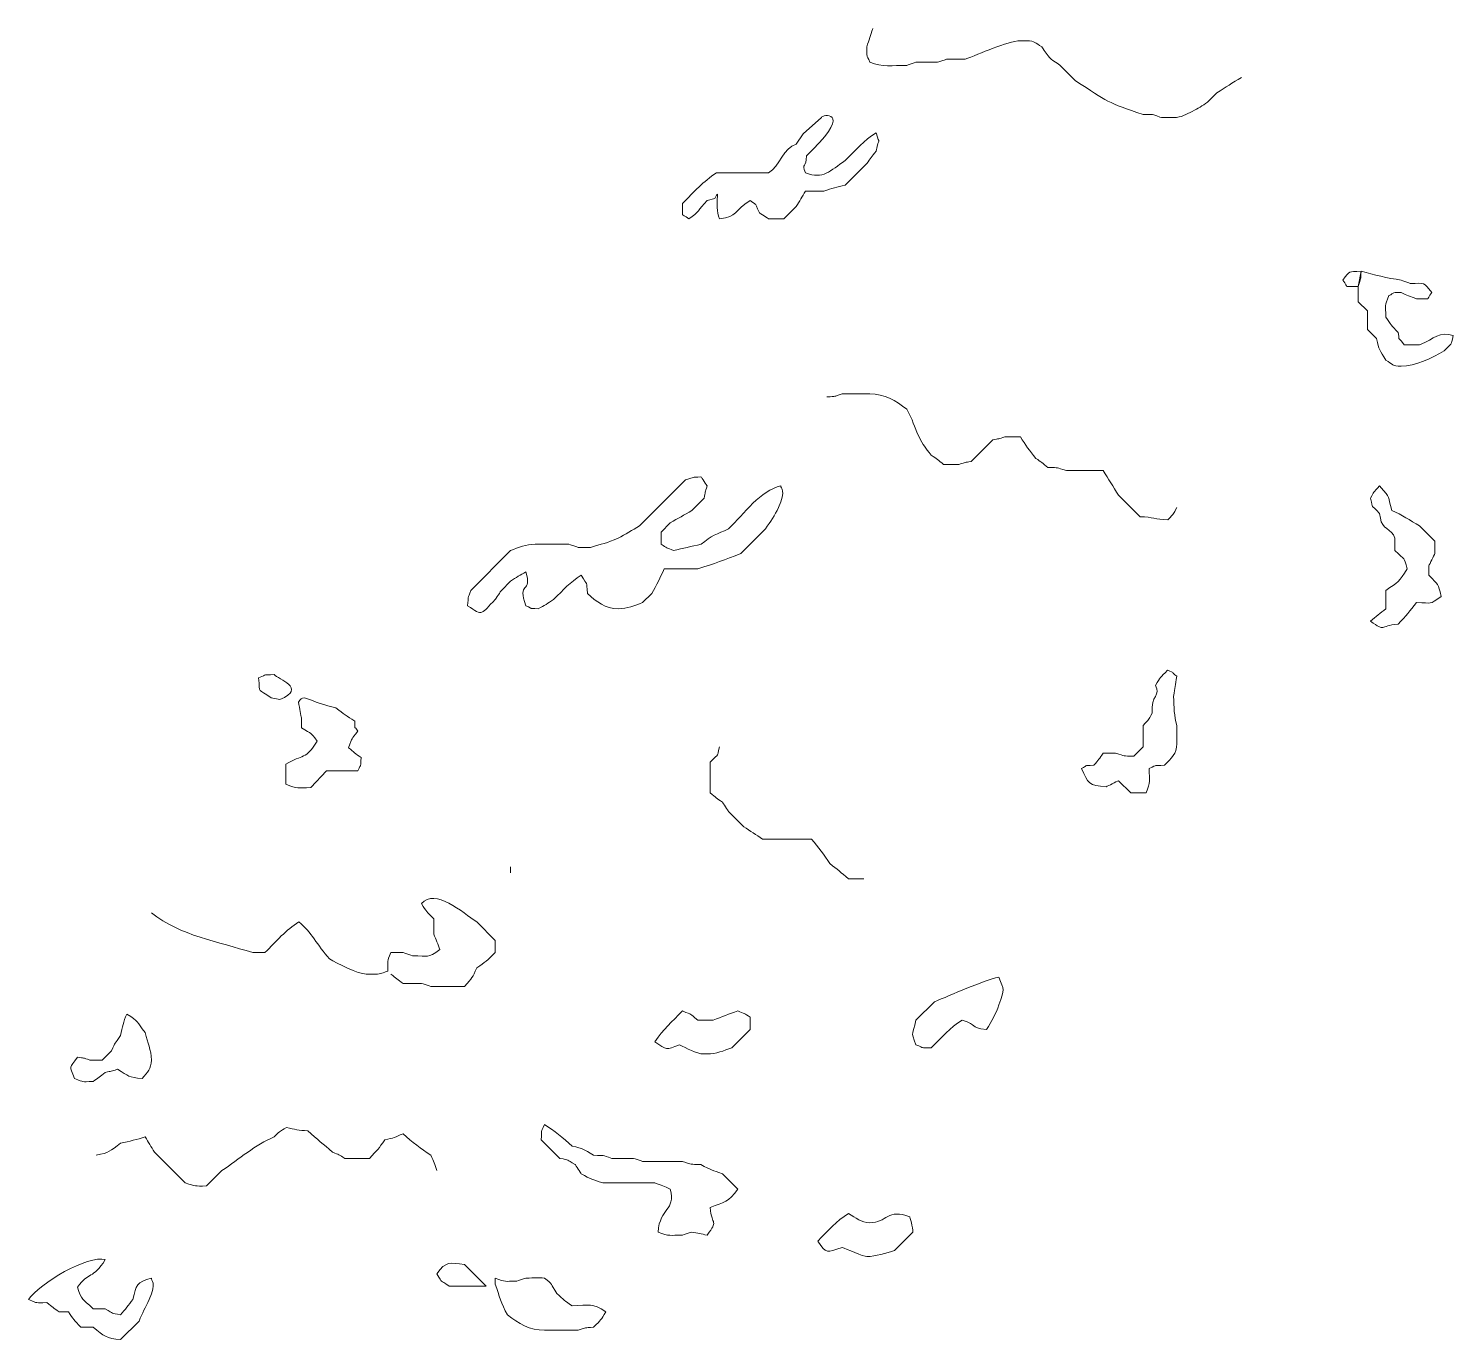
# Model space of a CAD drawing. Header units: millimetres. Extents: x -6423 to -1759, y 6 to 2012.
# Drawn here: x -2178.7 to -2109, y 1571.3 to 1635.3 of the extents above; entities that cross this region are included whole.
import ezdxf

# ---------------------------------------------------------------- set-up
doc = ezdxf.new("R2010")
doc.units = ezdxf.units.MM
doc.header["$MEASUREMENT"] = 0
doc.layers.add('layer 1', color=7, linetype='Continuous')

msp = doc.modelspace()

# ---------------------------------------------------------------- linework, layer by layer
at = {"layer": 'layer 1', "color": 177, "lineweight": 9}
for points, knots in [([(-2137.4303, 1635.2775), (-2137.5747, 1634.9247), (-2137.6125, 1634.7401), (-2137.73, 1634.3779), (-2137.73, 1634.3779), (-2137.73, 1633.7752), (-2137.756, 1634.0813), (-2137.58, 1633.6282), (-2137.58, 1633.6282), (-2136.9596, 1633.3875), (-2136.4901, 1633.4784), (-2135.7809, 1633.4784), (-2135.7809, 1633.4784), (-2135.7719, 1633.4823), (-2135.3563, 1633.6191), (-2135.3311, 1633.628), (-2135.3311, 1633.628), (-2135.3311, 1633.628), (-2134.2818, 1633.628), (-2134.2818, 1633.628), (-2134.2818, 1633.628), (-2134.2727, 1633.6322), (-2133.8569, 1633.7691), (-2133.8319, 1633.7779), (-2133.8319, 1633.7779), (-2133.8319, 1633.7779), (-2132.9324, 1633.7779), (-2132.9324, 1633.7779), (-2132.9324, 1633.7779), (-2132.2537, 1634.0131), (-2130.8716, 1634.6777), (-2130.2339, 1634.6775), (-2130.2339, 1634.6775), (-2130.2339, 1634.6775), (-2129.9339, 1634.6775), (-2129.9339, 1634.6775), (-2129.9339, 1634.6775), (-2129.4976, 1634.6775), (-2129.5262, 1634.5752), (-2129.1842, 1634.3779), (-2129.1842, 1634.3779), (-2129.0027, 1634.0942), (-2128.9536, 1634.0497), (-2128.7343, 1633.7779), (-2128.7343, 1633.7779), (-2128.717, 1633.7685), (-2128.3101, 1633.4946), (-2128.2847, 1633.4781), (-2128.2847, 1633.4781), (-2128.2847, 1633.4781), (-2127.535, 1632.7285), (-2127.535, 1632.7285), (-2127.535, 1632.7285), (-2125.9827, 1631.7132), (-2125.9774, 1631.6438), (-2124.2365, 1631.0792), (-2124.2365, 1631.0792), (-2124.2365, 1631.0792), (-2123.7869, 1631.0792), (-2123.7869, 1631.0792), (-2123.7869, 1631.0792), (-2123.7779, 1631.0753), (-2123.3622, 1630.9385), (-2123.3371, 1630.9295), (-2123.3371, 1630.9295), (-2123.3371, 1630.9295), (-2122.7374, 1630.9293), (-2122.7374, 1630.9293), (-2122.7374, 1630.9293), (-2122.3791, 1630.9295), (-2122.1298, 1631.0936), (-2121.8381, 1631.2294), (-2121.8381, 1631.2294), (-2121.5505, 1631.3801), (-2121.3639, 1631.4987), (-2121.0881, 1631.679), (-2121.0881, 1631.679), (-2121.0881, 1631.679), (-2120.6384, 1632.129), (-2120.6384, 1632.129), (-2120.6384, 1632.129), (-2120.2189, 1632.4032), (-2119.8775, 1632.644), (-2119.4392, 1632.8786)], [0, 0, 0, 0, 0.0454545, 0.0454545, 0.0454545, 0.0454545, 0.0909091, 0.0909091, 0.0909091, 0.0909091, 0.1363636, 0.1363636, 0.1363636, 0.1363636, 0.1818182, 0.1818182, 0.1818182, 0.1818182, 0.2272727, 0.2272727, 0.2272727, 0.2272727, 0.2727273, 0.2727273, 0.2727273, 0.2727273, 0.3181818, 0.3181818, 0.3181818, 0.3181818, 0.3636364, 0.3636364, 0.3636364, 0.3636364, 0.4090909, 0.4090909, 0.4090909, 0.4090909, 0.4545455, 0.4545455, 0.4545455, 0.4545455, 0.5, 0.5, 0.5, 0.5, 0.5454545, 0.5454545, 0.5454545, 0.5454545, 0.5909091, 0.5909091, 0.5909091, 0.5909091, 0.6363636, 0.6363636, 0.6363636, 0.6363636, 0.6818182, 0.6818182, 0.6818182, 0.6818182, 0.7272727, 0.7272727, 0.7272727, 0.7272727, 0.7727273, 0.7727273, 0.7727273, 0.7727273, 0.8181818, 0.8181818, 0.8181818, 0.8181818, 0.8636364, 0.8636364, 0.8636364, 0.8636364, 0.9090909, 0.9090909, 0.9090909, 0.9090909, 1, 1, 1, 1]), ([(-2145.1558, 1626.9741), (-2144.8462, 1627.5935), (-2145.2093, 1626.7105), (-2144.9265, 1625.982), (-2144.9265, 1625.982), (-2144.0286, 1626.0704), (-2144.2211, 1626.3958), (-2143.4271, 1626.8813), (-2143.4271, 1626.8813), (-2142.9909, 1626.5177), (-2143.2873, 1626.9336), (-2142.9773, 1626.2818), (-2142.9773, 1626.2818), (-2142.9518, 1626.2654), (-2142.5455, 1625.9915), (-2142.5276, 1625.982), (-2142.5276, 1625.982), (-2142.5276, 1625.982), (-2141.7779, 1625.9817), (-2141.7779, 1625.9817), (-2141.7779, 1625.9817), (-2141.7779, 1625.9817), (-2141.1784, 1626.5817), (-2141.1784, 1626.5817), (-2141.1784, 1626.5817), (-2141.023, 1626.8411), (-2140.8819, 1627.0711), (-2140.7284, 1627.331), (-2140.7284, 1627.331), (-2140.7284, 1627.331), (-2139.8289, 1627.3313), (-2139.8289, 1627.3313), (-2139.8289, 1627.3313), (-2139.4351, 1627.4676), (-2139.2047, 1627.5509), (-2138.7795, 1627.631), (-2138.7795, 1627.631), (-2138.7795, 1627.631), (-2137.73, 1628.6804), (-2137.73, 1628.6804), (-2137.73, 1628.6804), (-2137.5469, 1628.9545), (-2137.4932, 1629.0109), (-2137.2801, 1629.2803), (-2137.2801, 1629.2803), (-2137.1296, 1630.0781), (-2137.0661, 1629.4923), (-2137.2801, 1630.1799), (-2137.2801, 1630.1799), (-2137.8731, 1629.817), (-2138.2589, 1629.3511), (-2138.7795, 1628.8306), (-2138.7795, 1628.8306), (-2139.537, 1628.3352), (-2139.8457, 1627.8881), (-2140.7284, 1628.2306), (-2140.7284, 1628.2306), (-2140.9276, 1628.7438), (-2140.6734, 1628.4477), (-2140.6734, 1629.064), (-2140.6734, 1629.064), (-2140.6734, 1629.064), (-2140.3624, 1629.3661), (-2140.3624, 1629.3661), (-2140.3624, 1629.3661), (-2138.4249, 1631.3039), (-2139.9392, 1631.0972), (-2139.9392, 1630.925), (-2139.9392, 1630.925), (-2139.9392, 1630.925), (-2140.8343, 1630.1293), (-2140.8343, 1630.1293), (-2140.8343, 1630.1293), (-2140.8343, 1630.1293), (-2141.1761, 1629.6297), (-2141.1761, 1629.6297), (-2141.1761, 1629.6297), (-2141.7785, 1629.4698), (-2141.9952, 1628.5497), (-2142.5276, 1628.2308), (-2142.5276, 1628.2308), (-2142.5276, 1628.2308), (-2145.0764, 1628.2306), (-2145.0764, 1628.2306), (-2145.0764, 1628.2306), (-2145.7196, 1627.7961), (-2146.1481, 1627.3091), (-2146.7256, 1626.7316), (-2146.7256, 1626.7316), (-2146.7077, 1625.9079), (-2146.8419, 1626.3395), (-2146.4259, 1625.982), (-2146.4259, 1625.982), (-2145.9158, 1626.32), (-2145.9806, 1626.3892), (-2145.5261, 1626.8814), (-2145.5261, 1626.8814), (-2145.5261, 1626.8814), (-2145.1558, 1626.9741), (-2145.1558, 1626.9741)], [0, 0, 0, 0, 0.0384615, 0.0384615, 0.0384615, 0.0384615, 0.0769231, 0.0769231, 0.0769231, 0.0769231, 0.1153846, 0.1153846, 0.1153846, 0.1153846, 0.1538462, 0.1538462, 0.1538462, 0.1538462, 0.1923077, 0.1923077, 0.1923077, 0.1923077, 0.2307692, 0.2307692, 0.2307692, 0.2307692, 0.2692308, 0.2692308, 0.2692308, 0.2692308, 0.3076923, 0.3076923, 0.3076923, 0.3076923, 0.3461538, 0.3461538, 0.3461538, 0.3461538, 0.3846154, 0.3846154, 0.3846154, 0.3846154, 0.4230769, 0.4230769, 0.4230769, 0.4230769, 0.4615385, 0.4615385, 0.4615385, 0.4615385, 0.5, 0.5, 0.5, 0.5, 0.5384615, 0.5384615, 0.5384615, 0.5384615, 0.5769231, 0.5769231, 0.5769231, 0.5769231, 0.6153846, 0.6153846, 0.6153846, 0.6153846, 0.6538462, 0.6538462, 0.6538462, 0.6538462, 0.6923077, 0.6923077, 0.6923077, 0.6923077, 0.7307692, 0.7307692, 0.7307692, 0.7307692, 0.7692308, 0.7692308, 0.7692308, 0.7692308, 0.8076923, 0.8076923, 0.8076923, 0.8076923, 0.8461538, 0.8461538, 0.8461538, 0.8461538, 0.8846154, 0.8846154, 0.8846154, 0.8846154, 0.9230769, 0.9230769, 0.9230769, 0.9230769, 1, 1, 1, 1]), ([(-2113.5921, 1623.433), (-2113.5921, 1623.433), (-2113.7419, 1622.6836), (-2113.7419, 1622.6836), (-2113.7419, 1622.6836), (-2114.5655, 1622.7014), (-2114.1339, 1622.5672), (-2114.4914, 1622.9833), (-2114.4914, 1622.9833), (-2114.101, 1623.487), (-2114.2637, 1623.3817), (-2113.5921, 1623.433)], [0, 0, 0, 0, 0.25, 0.25, 0.25, 0.25, 0.5, 0.5, 0.5, 0.5, 1, 1, 1, 1]), ([(-2111.6428, 1622.3835), (-2111.3452, 1622.2422), (-2111.2108, 1622.1891), (-2110.8933, 1622.084), (-2110.8933, 1622.084), (-2110.0696, 1622.1016), (-2110.5009, 1621.9675), (-2110.1438, 1622.3835), (-2110.1438, 1622.3835), (-2110.5727, 1622.9372), (-2110.4489, 1622.8171), (-2111.193, 1622.8335), (-2111.193, 1622.8335), (-2111.2021, 1622.8377), (-2111.6178, 1622.9743), (-2111.6428, 1622.9833), (-2111.6428, 1622.9833), (-2112.3015, 1623.1078), (-2112.966, 1623.2302), (-2113.5921, 1623.433), (-2113.5921, 1623.433), (-2113.6307, 1622.9396), (-2113.589, 1623.1448), (-2113.7419, 1622.6836), (-2113.7419, 1622.6836), (-2113.7419, 1622.6836), (-2113.7419, 1621.9339), (-2113.7419, 1621.9339), (-2113.7419, 1621.9339), (-2113.7419, 1621.9339), (-2113.2921, 1621.4839), (-2113.2921, 1621.4839), (-2113.2921, 1621.4839), (-2113.2921, 1621.4839), (-2113.2921, 1620.5844), (-2113.2921, 1620.5844), (-2113.2921, 1620.5844), (-2113.2921, 1620.5844), (-2112.8423, 1620.1346), (-2112.8423, 1620.1346), (-2112.8423, 1620.1346), (-2112.7213, 1619.5607), (-2112.686, 1619.5754), (-2112.3925, 1619.0854), (-2112.3925, 1619.0854), (-2112.0547, 1618.8861), (-2112.0724, 1618.7854), (-2111.6428, 1618.7854), (-2111.6428, 1618.7854), (-2110.9784, 1618.7854), (-2110.0884, 1619.2093), (-2109.5439, 1619.5352), (-2109.5439, 1619.5352), (-2109.0373, 1620.0848), (-2109.2616, 1619.7022), (-2109.0941, 1620.2846), (-2109.0941, 1620.2846), (-2109.8031, 1620.5056), (-2109.9824, 1620.1403), (-2110.7432, 1619.835), (-2110.7432, 1619.835), (-2110.7432, 1619.835), (-2111.4931, 1619.8349), (-2111.4931, 1619.8349), (-2111.4931, 1619.8349), (-2111.9474, 1620.4593), (-2111.6665, 1619.8326), (-2111.7927, 1620.4347), (-2111.7927, 1620.4347), (-2112.117, 1620.7857), (-2112.1482, 1620.8189), (-2112.3925, 1621.1844), (-2112.3925, 1621.1844), (-2112.3925, 1621.8177), (-2112.4563, 1621.6833), (-2112.2427, 1622.2339), (-2112.2427, 1622.2339), (-2111.9193, 1622.373), (-2112.2019, 1622.3835), (-2111.6428, 1622.3835)], [0, 0, 0, 0, 0.047619, 0.047619, 0.047619, 0.047619, 0.0952381, 0.0952381, 0.0952381, 0.0952381, 0.1428571, 0.1428571, 0.1428571, 0.1428571, 0.1904762, 0.1904762, 0.1904762, 0.1904762, 0.2380952, 0.2380952, 0.2380952, 0.2380952, 0.2857143, 0.2857143, 0.2857143, 0.2857143, 0.3333333, 0.3333333, 0.3333333, 0.3333333, 0.3809524, 0.3809524, 0.3809524, 0.3809524, 0.4285714, 0.4285714, 0.4285714, 0.4285714, 0.4761905, 0.4761905, 0.4761905, 0.4761905, 0.5238095, 0.5238095, 0.5238095, 0.5238095, 0.5714286, 0.5714286, 0.5714286, 0.5714286, 0.6190476, 0.6190476, 0.6190476, 0.6190476, 0.6666667, 0.6666667, 0.6666667, 0.6666667, 0.7142857, 0.7142857, 0.7142857, 0.7142857, 0.7619048, 0.7619048, 0.7619048, 0.7619048, 0.8095238, 0.8095238, 0.8095238, 0.8095238, 0.8571429, 0.8571429, 0.8571429, 0.8571429, 0.9047619, 0.9047619, 0.9047619, 0.9047619, 1, 1, 1, 1]), ([(-2139.679, 1617.2861), (-2139.1856, 1617.3251), (-2139.3907, 1617.2831), (-2138.9293, 1617.4361), (-2138.9293, 1617.4361), (-2138.9293, 1617.4361), (-2138.4796, 1617.436), (-2138.4796, 1617.436), (-2138.4796, 1617.436), (-2138.4796, 1617.436), (-2137.58, 1617.4361), (-2137.58, 1617.4361), (-2137.58, 1617.4361), (-2136.8725, 1617.436), (-2136.3151, 1617.1079), (-2135.7809, 1616.6866), (-2135.7809, 1616.6866), (-2135.4825, 1616.1691), (-2135.4235, 1615.8582), (-2135.1812, 1615.3371), (-2135.1812, 1615.3371), (-2134.9554, 1614.9144), (-2134.8975, 1614.8274), (-2134.5817, 1614.4376), (-2134.5817, 1614.4376), (-2134.298, 1614.2558), (-2134.2534, 1614.2072), (-2133.9818, 1613.9879), (-2133.9818, 1613.9879), (-2133.9818, 1613.9879), (-2133.2322, 1613.9879), (-2133.2322, 1613.9879), (-2133.2322, 1613.9879), (-2132.8637, 1614.1205), (-2132.9753, 1614.0716), (-2132.6325, 1614.1379), (-2132.6325, 1614.1379), (-2132.6325, 1614.1379), (-2131.5831, 1615.1872), (-2131.5831, 1615.1872), (-2131.5831, 1615.1872), (-2131.2609, 1615.2548), (-2131.3252, 1615.2239), (-2130.9833, 1615.3371), (-2130.9833, 1615.3371), (-2130.9833, 1615.3371), (-2130.2337, 1615.3372), (-2130.2337, 1615.3372), (-2130.2337, 1615.3372), (-2129.9775, 1614.9456), (-2129.7914, 1614.6669), (-2129.484, 1614.2874), (-2129.484, 1614.2874), (-2129.2003, 1614.1062), (-2129.156, 1614.057), (-2128.8844, 1613.8378), (-2128.8844, 1613.8378), (-2128.2949, 1613.8252), (-2128.5142, 1613.8596), (-2127.985, 1613.6879), (-2127.985, 1613.6879), (-2127.985, 1613.6879), (-2126.1857, 1613.6881), (-2126.1857, 1613.6881), (-2126.1857, 1613.6881), (-2125.9349, 1613.2691), (-2125.7073, 1612.9034), (-2125.4363, 1612.4886), (-2125.4363, 1612.4886), (-2125.4363, 1612.4886), (-2124.3866, 1611.4392), (-2124.3866, 1611.4392), (-2124.3866, 1611.4392), (-2123.7582, 1611.4254), (-2123.6657, 1611.3026), (-2123.0374, 1611.2892), (-2123.0374, 1611.2892), (-2122.6858, 1611.6405), (-2122.7966, 1611.5421), (-2122.5875, 1611.889)], [0, 0, 0, 0, 0.047619, 0.047619, 0.047619, 0.047619, 0.0952381, 0.0952381, 0.0952381, 0.0952381, 0.1428571, 0.1428571, 0.1428571, 0.1428571, 0.1904762, 0.1904762, 0.1904762, 0.1904762, 0.2380952, 0.2380952, 0.2380952, 0.2380952, 0.2857143, 0.2857143, 0.2857143, 0.2857143, 0.3333333, 0.3333333, 0.3333333, 0.3333333, 0.3809524, 0.3809524, 0.3809524, 0.3809524, 0.4285714, 0.4285714, 0.4285714, 0.4285714, 0.4761905, 0.4761905, 0.4761905, 0.4761905, 0.5238095, 0.5238095, 0.5238095, 0.5238095, 0.5714286, 0.5714286, 0.5714286, 0.5714286, 0.6190476, 0.6190476, 0.6190476, 0.6190476, 0.6666667, 0.6666667, 0.6666667, 0.6666667, 0.7142857, 0.7142857, 0.7142857, 0.7142857, 0.7619048, 0.7619048, 0.7619048, 0.7619048, 0.8095238, 0.8095238, 0.8095238, 0.8095238, 0.8571429, 0.8571429, 0.8571429, 0.8571429, 0.9047619, 0.9047619, 0.9047619, 0.9047619, 1, 1, 1, 1]), ([(-2141.928, 1612.9382), (-2142.9214, 1612.7289), (-2143.7249, 1611.5913), (-2144.4769, 1610.8393), (-2144.4769, 1610.8393), (-2145.0765, 1610.5988), (-2145.2914, 1610.5117), (-2145.826, 1610.0896), (-2145.826, 1610.0896), (-2146.3, 1610.0001), (-2146.7012, 1609.8793), (-2147.1753, 1609.7897), (-2147.1753, 1609.7897), (-2147.5003, 1609.9068), (-2147.4915, 1609.9226), (-2147.7751, 1610.0899), (-2147.7751, 1610.0899), (-2147.7751, 1610.0899), (-2147.7751, 1610.6894), (-2147.7751, 1610.6894), (-2147.7751, 1610.6894), (-2147.7751, 1610.6894), (-2147.3253, 1611.139), (-2147.3253, 1611.139), (-2147.3253, 1611.139), (-2146.9586, 1611.3588), (-2146.6425, 1611.5192), (-2146.2758, 1611.7388), (-2146.2758, 1611.7388), (-2146.2758, 1611.7388), (-2145.676, 1612.3387), (-2145.676, 1612.3387), (-2145.676, 1612.3387), (-2145.6087, 1612.6607), (-2145.6395, 1612.5966), (-2145.5261, 1612.9384), (-2145.5261, 1612.9384), (-2145.5358, 1612.9558), (-2145.8097, 1613.3626), (-2145.8262, 1613.3881), (-2145.8262, 1613.3881), (-2146.3408, 1613.3476), (-2146.0962, 1613.3936), (-2146.5755, 1613.2383), (-2146.5755, 1613.2383), (-2146.5755, 1613.2383), (-2148.8245, 1610.9892), (-2148.8245, 1610.9892), (-2148.8245, 1610.9892), (-2149.1746, 1610.7798), (-2149.5186, 1610.5797), (-2149.874, 1610.3894), (-2149.874, 1610.3894), (-2150.4158, 1610.1376), (-2150.6789, 1610.1162), (-2151.2233, 1609.9397), (-2151.2233, 1609.9397), (-2151.2233, 1609.9397), (-2151.8231, 1609.9397), (-2151.8231, 1609.9397), (-2151.8231, 1609.9397), (-2151.8323, 1609.944), (-2152.2477, 1610.0806), (-2152.273, 1610.0899), (-2152.273, 1610.0899), (-2152.273, 1610.0899), (-2153.1725, 1610.0896), (-2153.1725, 1610.0896), (-2153.1725, 1610.0896), (-2153.1725, 1610.0896), (-2153.922, 1610.0899), (-2153.922, 1610.0899), (-2153.922, 1610.0899), (-2154.3841, 1610.0899), (-2154.7209, 1609.9286), (-2155.1215, 1609.7899), (-2155.1215, 1609.7899), (-2155.1215, 1609.7899), (-2157.0705, 1607.8408), (-2157.0705, 1607.8408), (-2157.0705, 1607.8408), (-2157.2163, 1607.4007), (-2157.1839, 1607.565), (-2157.2204, 1607.0912), (-2157.2204, 1607.0912), (-2156.4493, 1606.5417), (-2156.5704, 1606.707), (-2155.8712, 1607.3912), (-2155.8712, 1607.3912), (-2155.8615, 1607.4085), (-2155.5877, 1607.8155), (-2155.5711, 1607.8408), (-2155.5711, 1607.8408), (-2155.5711, 1607.8408), (-2155.1215, 1608.2908), (-2155.1215, 1608.2908), (-2155.1215, 1608.2908), (-2154.8505, 1608.4719), (-2154.6514, 1608.5908), (-2154.3718, 1608.7404), (-2154.3718, 1608.7404), (-2154.0424, 1607.6827), (-2154.8355, 1608.2858), (-2154.3719, 1607.0911), (-2154.3719, 1607.0911), (-2153.9384, 1606.9048), (-2154.3174, 1606.9842), (-2153.772, 1606.9412), (-2153.772, 1606.9412), (-2153.4849, 1607.0919), (-2153.2982, 1607.2106), (-2153.0224, 1607.3912), (-2153.0224, 1607.3912), (-2152.5153, 1607.8985), (-2152.2382, 1608.2088), (-2151.6731, 1608.5904), (-2151.6731, 1608.5904), (-2151.3372, 1608.0082), (-2151.4243, 1608.3548), (-2151.3732, 1607.6908), (-2151.3732, 1607.6908), (-2150.9331, 1607.2844), (-2150.481, 1606.9415), (-2149.874, 1606.9412), (-2149.874, 1606.9412), (-2149.4117, 1606.9415), (-2149.0752, 1607.1025), (-2148.6747, 1607.241), (-2148.6747, 1607.241), (-2148.6747, 1607.241), (-2148.2251, 1607.6908), (-2148.2251, 1607.6908), (-2148.2251, 1607.6908), (-2147.9856, 1608.0905), (-2147.8177, 1608.4761), (-2147.625, 1608.8903), (-2147.625, 1608.8903), (-2147.625, 1608.8903), (-2145.976, 1608.8902), (-2145.976, 1608.8902), (-2145.976, 1608.8902), (-2145.1538, 1609.1571), (-2144.6814, 1609.3175), (-2143.8768, 1609.64), (-2143.8768, 1609.64), (-2143.8768, 1609.64), (-2142.6775, 1610.8395), (-2142.6775, 1610.8395), (-2142.6775, 1610.8395), (-2142.4379, 1611.206), (-2142.2228, 1611.478), (-2142.0357, 1611.8888), (-2142.0357, 1611.8888), (-2141.6511, 1612.7336), (-2141.9415, 1612.8295), (-2141.928, 1612.9382)], [0, 0, 0, 0, 0.025, 0.025, 0.025, 0.025, 0.05, 0.05, 0.05, 0.05, 0.075, 0.075, 0.075, 0.075, 0.1, 0.1, 0.1, 0.1, 0.125, 0.125, 0.125, 0.125, 0.15, 0.15, 0.15, 0.15, 0.175, 0.175, 0.175, 0.175, 0.2, 0.2, 0.2, 0.2, 0.225, 0.225, 0.225, 0.225, 0.25, 0.25, 0.25, 0.25, 0.275, 0.275, 0.275, 0.275, 0.3, 0.3, 0.3, 0.3, 0.325, 0.325, 0.325, 0.325, 0.35, 0.35, 0.35, 0.35, 0.375, 0.375, 0.375, 0.375, 0.4, 0.4, 0.4, 0.4, 0.425, 0.425, 0.425, 0.425, 0.45, 0.45, 0.45, 0.45, 0.475, 0.475, 0.475, 0.475, 0.5, 0.5, 0.5, 0.5, 0.525, 0.525, 0.525, 0.525, 0.55, 0.55, 0.55, 0.55, 0.575, 0.575, 0.575, 0.575, 0.6, 0.6, 0.6, 0.6, 0.625, 0.625, 0.625, 0.625, 0.65, 0.65, 0.65, 0.65, 0.675, 0.675, 0.675, 0.675, 0.7, 0.7, 0.7, 0.7, 0.725, 0.725, 0.725, 0.725, 0.75, 0.75, 0.75, 0.75, 0.775, 0.775, 0.775, 0.775, 0.8, 0.8, 0.8, 0.8, 0.825, 0.825, 0.825, 0.825, 0.85, 0.85, 0.85, 0.85, 0.875, 0.875, 0.875, 0.875, 0.9, 0.9, 0.9, 0.9, 0.925, 0.925, 0.925, 0.925, 0.95, 0.95, 0.95, 0.95, 1, 1, 1, 1]), ([(-2110.2935, 1608.5904), (-2110.2935, 1608.5904), (-2110.2935, 1609.0401), (-2110.2935, 1609.0401), (-2110.2935, 1609.0401), (-2110.2389, 1609.1361), (-2110.0484, 1609.536), (-2109.9937, 1609.64), (-2109.9937, 1609.64), (-2109.9937, 1609.64), (-2109.9937, 1610.2397), (-2109.9937, 1610.2397), (-2109.9937, 1610.2397), (-2109.9937, 1610.2397), (-2110.7432, 1610.9892), (-2110.7432, 1610.9892), (-2110.7432, 1610.9892), (-2111.2111, 1611.2696), (-2111.5934, 1611.5277), (-2112.0926, 1611.7388), (-2112.0926, 1611.7388), (-2112.3474, 1612.5247), (-2112.0791, 1612.2582), (-2112.6924, 1612.9382), (-2112.6924, 1612.9382), (-2113.0437, 1612.5868), (-2112.933, 1612.6853), (-2113.1424, 1612.3387), (-2113.1424, 1612.3387), (-2112.9782, 1611.7348), (-2113.1855, 1612.1362), (-2112.6924, 1611.589), (-2112.6924, 1611.589), (-2112.6924, 1611.589), (-2112.6461, 1611.3706), (-2112.6461, 1611.3706), (-2112.6461, 1611.3706), (-2112.6036, 1610.8169), (-2112.1126, 1610.8802), (-2111.9428, 1610.3894), (-2111.9428, 1610.3894), (-2111.9428, 1610.3894), (-2111.9428, 1609.7897), (-2111.9428, 1609.7897), (-2111.9428, 1609.7897), (-2111.4211, 1609.2568), (-2111.5275, 1609.5314), (-2111.343, 1608.8903), (-2111.343, 1608.8903), (-2111.7224, 1608.27), (-2111.8078, 1608.2361), (-2112.3925, 1607.8409), (-2112.3925, 1607.8409), (-2112.3925, 1607.8409), (-2112.3925, 1606.9415), (-2112.3925, 1606.9415), (-2112.3925, 1606.9415), (-2112.6704, 1606.7172), (-2112.865, 1606.5665), (-2113.1421, 1606.3414), (-2113.1421, 1606.3414), (-2112.3465, 1605.7747), (-2112.7534, 1606.118), (-2111.7927, 1606.1915), (-2111.7927, 1606.1915), (-2111.3922, 1606.601), (-2111.2286, 1606.8279), (-2110.8933, 1607.2412), (-2110.8933, 1607.2412), (-2110.0684, 1607.2412), (-2110.3194, 1607.0953), (-2109.6938, 1607.541), (-2109.6938, 1607.541), (-2109.8408, 1608.2389), (-2109.7953, 1608.0497), (-2110.2935, 1608.5904)], [0, 0, 0, 0, 0.05, 0.05, 0.05, 0.05, 0.1, 0.1, 0.1, 0.1, 0.15, 0.15, 0.15, 0.15, 0.2, 0.2, 0.2, 0.2, 0.25, 0.25, 0.25, 0.25, 0.3, 0.3, 0.3, 0.3, 0.35, 0.35, 0.35, 0.35, 0.4, 0.4, 0.4, 0.4, 0.45, 0.45, 0.45, 0.45, 0.5, 0.5, 0.5, 0.5, 0.55, 0.55, 0.55, 0.55, 0.6, 0.6, 0.6, 0.6, 0.65, 0.65, 0.65, 0.65, 0.7, 0.7, 0.7, 0.7, 0.75, 0.75, 0.75, 0.75, 0.8, 0.8, 0.8, 0.8, 0.85, 0.85, 0.85, 0.85, 0.9, 0.9, 0.9, 0.9, 1, 1, 1, 1]), ([(-2166.3868, 1602.5092), (-2166.3868, 1602.5092), (-2166.8118, 1602.5869), (-2166.8118, 1602.5869), (-2166.8118, 1602.5869), (-2167.4928, 1603.0866), (-2167.347, 1602.7349), (-2167.4239, 1603.5623), (-2167.4239, 1603.5623), (-2166.9355, 1603.7684), (-2167.2777, 1603.7105), (-2166.6588, 1603.7245), (-2166.6588, 1603.7245), (-2166.4987, 1603.5092), (-2165.0217, 1603.0804), (-2166.3868, 1602.5092)], [0, 0, 0, 0, 0.2, 0.2, 0.2, 0.2, 0.4, 0.4, 0.4, 0.4, 0.6, 0.6, 0.6, 0.6, 1, 1, 1, 1]), ([(-2123.7922, 1601.8457), (-2124.0159, 1601.4528), (-2123.9034, 1601.6133), (-2124.2419, 1601.2459), (-2124.2419, 1601.2459), (-2124.2419, 1601.2459), (-2124.2422, 1600.1965), (-2124.2422, 1600.1965), (-2124.2422, 1600.1965), (-2124.2422, 1600.1965), (-2124.6918, 1599.7467), (-2124.6918, 1599.7467), (-2124.6918, 1599.7467), (-2125.2813, 1599.7595), (-2125.0618, 1599.7248), (-2125.5913, 1599.8968), (-2125.5913, 1599.8968), (-2125.5913, 1599.8968), (-2126.1912, 1599.8968), (-2126.1912, 1599.8968), (-2126.1912, 1599.8968), (-2126.3727, 1599.6131), (-2126.4218, 1599.5685), (-2126.6408, 1599.2969), (-2126.6408, 1599.2969), (-2127.2199, 1599.2969), (-2126.9351, 1599.2681), (-2127.2406, 1599.1472), (-2127.2406, 1599.1472), (-2126.9293, 1598.4108), (-2126.9027, 1598.3136), (-2126.0412, 1598.2476), (-2126.0412, 1598.2476), (-2125.9454, 1598.3018), (-2125.5453, 1598.4927), (-2125.4415, 1598.5472), (-2125.4415, 1598.5472), (-2125.4415, 1598.5472), (-2124.8417, 1597.9475), (-2124.8417, 1597.9475), (-2124.8417, 1597.9475), (-2124.8417, 1597.9475), (-2124.0922, 1597.9477), (-2124.0922, 1597.9477), (-2124.0922, 1597.9477), (-2123.8693, 1598.5214), (-2123.9423, 1598.4977), (-2123.9423, 1599.147), (-2123.9423, 1599.147), (-2123.4636, 1599.3368), (-2123.7991, 1599.2837), (-2123.1927, 1599.297), (-2123.1927, 1599.297), (-2122.8712, 1599.645), (-2122.5929, 1599.8657), (-2122.593, 1600.3464), (-2122.593, 1600.3464), (-2122.593, 1600.3464), (-2122.5929, 1600.7961), (-2122.5929, 1600.7961), (-2122.5929, 1600.7961), (-2122.5929, 1600.7961), (-2122.5929, 1601.2459), (-2122.5929, 1601.2459), (-2122.5929, 1601.2459), (-2122.7372, 1601.691), (-2122.7216, 1602.1632), (-2122.7594, 1602.6572), (-2122.7594, 1602.6572), (-2122.6557, 1603.1501), (-2122.6966, 1603.1524), (-2122.5929, 1603.6446), (-2122.5929, 1603.6446), (-2122.897, 1603.8849), (-2122.6757, 1603.7776), (-2123.0426, 1603.9446), (-2123.0426, 1603.9446), (-2123.4207, 1603.5586), (-2123.3856, 1603.6207), (-2123.6424, 1603.195), (-2123.6424, 1603.195), (-2123.3382, 1602.681), (-2123.8974, 1602.7479), (-2123.7922, 1601.8457)], [0, 0, 0, 0, 0.0454545, 0.0454545, 0.0454545, 0.0454545, 0.0909091, 0.0909091, 0.0909091, 0.0909091, 0.1363636, 0.1363636, 0.1363636, 0.1363636, 0.1818182, 0.1818182, 0.1818182, 0.1818182, 0.2272727, 0.2272727, 0.2272727, 0.2272727, 0.2727273, 0.2727273, 0.2727273, 0.2727273, 0.3181818, 0.3181818, 0.3181818, 0.3181818, 0.3636364, 0.3636364, 0.3636364, 0.3636364, 0.4090909, 0.4090909, 0.4090909, 0.4090909, 0.4545455, 0.4545455, 0.4545455, 0.4545455, 0.5, 0.5, 0.5, 0.5, 0.5454545, 0.5454545, 0.5454545, 0.5454545, 0.5909091, 0.5909091, 0.5909091, 0.5909091, 0.6363636, 0.6363636, 0.6363636, 0.6363636, 0.6818182, 0.6818182, 0.6818182, 0.6818182, 0.7272727, 0.7272727, 0.7272727, 0.7272727, 0.7727273, 0.7727273, 0.7727273, 0.7727273, 0.8181818, 0.8181818, 0.8181818, 0.8181818, 0.8636364, 0.8636364, 0.8636364, 0.8636364, 0.9090909, 0.9090909, 0.9090909, 0.9090909, 1, 1, 1, 1]), ([(-2166.097, 1598.3704), (-2165.5115, 1598.1288), (-2165.5357, 1598.2078), (-2164.8733, 1598.208), (-2164.8733, 1598.208), (-2164.8733, 1598.208), (-2164.108, 1599.0204), (-2164.108, 1599.0204), (-2164.108, 1599.0204), (-2164.108, 1599.0204), (-2162.578, 1599.0204), (-2162.578, 1599.0204), (-2162.578, 1599.0204), (-2162.3876, 1599.4905), (-2162.4686, 1599.0795), (-2162.4248, 1599.6711), (-2162.4248, 1599.6711), (-2162.7095, 1599.8645), (-2162.7661, 1599.931), (-2163.0369, 1600.1586), (-2163.0369, 1600.1586), (-2162.8152, 1600.7331), (-2162.9453, 1600.4768), (-2162.578, 1600.9715), (-2162.578, 1600.9715), (-2162.7755, 1601.3082), (-2162.731, 1600.9136), (-2162.7313, 1601.459), (-2162.7313, 1601.459), (-2163.1375, 1601.7177), (-2163.2539, 1601.778), (-2163.649, 1602.1093), (-2163.649, 1602.1093), (-2164.1919, 1602.2182), (-2164.6674, 1602.409), (-2165.1789, 1602.5969), (-2165.1789, 1602.5969), (-2165.3321, 1602.5522), (-2165.3753, 1602.5685), (-2165.4727, 1602.3751), (-2165.4727, 1602.3751), (-2165.4278, 1602.0733), (-2165.3697, 1601.711), (-2165.3321, 1601.6218), (-2165.3321, 1601.6218), (-2165.3321, 1601.6218), (-2165.3322, 1601.134), (-2165.3322, 1601.134), (-2165.3322, 1601.134), (-2164.8032, 1600.7972), (-2164.9083, 1600.9513), (-2164.5671, 1600.4835), (-2164.5671, 1600.4835), (-2165.117, 1599.549), (-2165.2668, 1599.8548), (-2166.097, 1599.3456), (-2166.097, 1599.3456), (-2166.097, 1599.3456), (-2166.097, 1598.3704), (-2166.097, 1598.3704)], [0, 0, 0, 0, 0.0625, 0.0625, 0.0625, 0.0625, 0.125, 0.125, 0.125, 0.125, 0.1875, 0.1875, 0.1875, 0.1875, 0.25, 0.25, 0.25, 0.25, 0.3125, 0.3125, 0.3125, 0.3125, 0.375, 0.375, 0.375, 0.375, 0.4375, 0.4375, 0.4375, 0.4375, 0.5, 0.5, 0.5, 0.5, 0.5625, 0.5625, 0.5625, 0.5625, 0.625, 0.625, 0.625, 0.625, 0.6875, 0.6875, 0.6875, 0.6875, 0.75, 0.75, 0.75, 0.75, 0.8125, 0.8125, 0.8125, 0.8125, 0.875, 0.875, 0.875, 0.875, 1, 1, 1, 1]), ([(-2144.9265, 1600.1946), (-2145.0862, 1599.6068), (-2144.8763, 1599.9875), (-2145.3763, 1599.4452), (-2145.3763, 1599.4452), (-2145.3763, 1599.4452), (-2145.3762, 1597.9458), (-2145.3762, 1597.9458), (-2145.3762, 1597.9458), (-2145.1066, 1597.7327), (-2145.0506, 1597.6792), (-2144.7764, 1597.4959), (-2144.7764, 1597.4959), (-2144.7669, 1597.4782), (-2144.4929, 1597.0717), (-2144.4766, 1597.0462), (-2144.4766, 1597.0462), (-2144.4766, 1597.0462), (-2143.727, 1596.2967), (-2143.727, 1596.2967), (-2143.727, 1596.2967), (-2143.4232, 1596.0979), (-2143.1312, 1595.8954), (-2142.8276, 1595.6968), (-2142.8276, 1595.6968), (-2142.8276, 1595.6968), (-2140.4288, 1595.6968), (-2140.4288, 1595.6968), (-2140.4288, 1595.6968), (-2140.1029, 1595.295), (-2139.8112, 1594.9146), (-2139.5291, 1594.4977), (-2139.5291, 1594.4977), (-2139.1779, 1594.2125), (-2138.9785, 1594.0701), (-2138.6295, 1593.7477), (-2138.6295, 1593.7477), (-2138.6295, 1593.7477), (-2137.8799, 1593.7478), (-2137.8799, 1593.7478)], [0, 0, 0, 0, 0.0909091, 0.0909091, 0.0909091, 0.0909091, 0.1818182, 0.1818182, 0.1818182, 0.1818182, 0.2727273, 0.2727273, 0.2727273, 0.2727273, 0.3636364, 0.3636364, 0.3636364, 0.3636364, 0.4545455, 0.4545455, 0.4545455, 0.4545455, 0.5454545, 0.5454545, 0.5454545, 0.5454545, 0.6363636, 0.6363636, 0.6363636, 0.6363636, 0.7272727, 0.7272727, 0.7272727, 0.7272727, 0.8181818, 0.8181818, 0.8181818, 0.8181818, 1, 1, 1, 1]), ([(-2160.9684, 1589.1), (-2160.7032, 1588.8903), (-2160.6478, 1588.829), (-2160.3689, 1588.6505), (-2160.3689, 1588.6505), (-2160.3689, 1588.6505), (-2159.4693, 1588.6503), (-2159.4693, 1588.6503), (-2159.4693, 1588.6503), (-2159.4603, 1588.6461), (-2159.0445, 1588.5095), (-2159.0196, 1588.5004), (-2159.0196, 1588.5004), (-2159.0196, 1588.5004), (-2157.3704, 1588.5005), (-2157.3704, 1588.5005), (-2157.3704, 1588.5005), (-2156.9771, 1588.9365), (-2156.9992, 1588.9305), (-2156.7706, 1589.3998), (-2156.7706, 1589.3998), (-2156.3494, 1589.6846), (-2156.2655, 1589.7638), (-2155.8712, 1590.1497), (-2155.8712, 1590.1497), (-2155.8712, 1590.1497), (-2155.8712, 1590.7494), (-2155.8712, 1590.7494), (-2155.8712, 1590.7494), (-2155.8712, 1590.7494), (-2156.7706, 1591.6488), (-2156.7706, 1591.6488), (-2156.7706, 1591.6488), (-2157.4722, 1592.1075), (-2158.8037, 1593.3235), (-2159.4695, 1592.5483), (-2159.4695, 1592.5483), (-2159.2125, 1592.1229), (-2159.2476, 1592.185), (-2158.8695, 1591.799), (-2158.8695, 1591.799), (-2158.8695, 1591.799), (-2158.8695, 1591.0491), (-2158.8695, 1591.0491), (-2158.8695, 1591.0491), (-2158.7688, 1590.8032), (-2158.6688, 1590.5464), (-2158.5697, 1590.2996), (-2158.5697, 1590.2996), (-2159.2123, 1589.8416), (-2159.0855, 1589.9997), (-2159.9191, 1589.9997), (-2159.9191, 1589.9997), (-2159.9281, 1590.0039), (-2160.3438, 1590.1404), (-2160.3689, 1590.1497), (-2160.3689, 1590.1497), (-2160.3689, 1590.1497), (-2160.9684, 1590.1494), (-2160.9684, 1590.1494), (-2160.9684, 1590.1494), (-2161.1677, 1589.6366), (-2161.1185, 1589.8662), (-2161.1185, 1589.2499), (-2161.1185, 1589.2499), (-2161.3374, 1589.1713), (-2161.4605, 1589.1003), (-2161.7183, 1589.1003), (-2161.7183, 1589.1003), (-2161.7183, 1589.1003), (-2162.168, 1589.1), (-2162.168, 1589.1), (-2162.168, 1589.1), (-2162.5606, 1589.1003), (-2163.6097, 1589.6358), (-2163.9671, 1589.8497), (-2163.9671, 1589.8497), (-2164.568, 1590.5007), (-2164.8393, 1591.1757), (-2165.4662, 1591.6488), (-2165.4662, 1591.6488), (-2166.0834, 1591.2712), (-2166.5691, 1590.6959), (-2167.1155, 1590.1497), (-2167.1155, 1590.1497), (-2167.1155, 1590.1497), (-2167.7152, 1590.1494), (-2167.7152, 1590.1494), (-2167.7152, 1590.1494), (-2169.4054, 1590.6975), (-2171.2206, 1590.9603), (-2172.6627, 1592.0985)], [0, 0, 0, 0, 0.0416667, 0.0416667, 0.0416667, 0.0416667, 0.0833333, 0.0833333, 0.0833333, 0.0833333, 0.125, 0.125, 0.125, 0.125, 0.1666667, 0.1666667, 0.1666667, 0.1666667, 0.2083333, 0.2083333, 0.2083333, 0.2083333, 0.25, 0.25, 0.25, 0.25, 0.2916667, 0.2916667, 0.2916667, 0.2916667, 0.3333333, 0.3333333, 0.3333333, 0.3333333, 0.375, 0.375, 0.375, 0.375, 0.4166667, 0.4166667, 0.4166667, 0.4166667, 0.4583333, 0.4583333, 0.4583333, 0.4583333, 0.5, 0.5, 0.5, 0.5, 0.5416667, 0.5416667, 0.5416667, 0.5416667, 0.5833333, 0.5833333, 0.5833333, 0.5833333, 0.625, 0.625, 0.625, 0.625, 0.6666667, 0.6666667, 0.6666667, 0.6666667, 0.7083333, 0.7083333, 0.7083333, 0.7083333, 0.75, 0.75, 0.75, 0.75, 0.7916667, 0.7916667, 0.7916667, 0.7916667, 0.8333333, 0.8333333, 0.8333333, 0.8333333, 0.875, 0.875, 0.875, 0.875, 0.9166667, 0.9166667, 0.9166667, 0.9166667, 1, 1, 1, 1]), ([(-2131.2831, 1588.9501), (-2132.0703, 1588.7843), (-2133.6283, 1588.0731), (-2134.4317, 1587.7509), (-2134.4317, 1587.7509), (-2134.4317, 1587.7509), (-2135.3311, 1586.8512), (-2135.3311, 1586.8512), (-2135.3311, 1586.8512), (-2135.4716, 1586.1083), (-2135.6138, 1586.3797), (-2135.3311, 1585.6516), (-2135.3311, 1585.6516), (-2134.8525, 1585.4616), (-2135.188, 1585.5149), (-2134.5814, 1585.502), (-2134.5814, 1585.502), (-2134.0609, 1586.0224), (-2133.6751, 1586.4886), (-2133.0822, 1586.8513), (-2133.0822, 1586.8513), (-2132.2485, 1586.6116), (-2132.7727, 1586.4891), (-2131.8829, 1586.4016), (-2131.8829, 1586.4016), (-2131.6415, 1586.8044), (-2131.4356, 1587.1585), (-2131.2775, 1587.6007), (-2131.2775, 1587.6007), (-2130.985, 1588.4186), (-2131.0336, 1588.2996), (-2131.2831, 1588.9501)], [0, 0, 0, 0, 0.1111111, 0.1111111, 0.1111111, 0.1111111, 0.2222222, 0.2222222, 0.2222222, 0.2222222, 0.3333333, 0.3333333, 0.3333333, 0.3333333, 0.4444444, 0.4444444, 0.4444444, 0.4444444, 0.5555556, 0.5555556, 0.5555556, 0.5555556, 0.6666667, 0.6666667, 0.6666667, 0.6666667, 0.7777778, 0.7777778, 0.7777778, 0.7777778, 1, 1, 1, 1]), ([(-2172.9627, 1586.2514), (-2173.4061, 1586.7982), (-2173.2537, 1586.7704), (-2173.8623, 1587.1511), (-2173.8623, 1587.1511), (-2174.0271, 1586.7489), (-2174.0786, 1586.5433), (-2174.1621, 1586.1016), (-2174.1621, 1586.1016), (-2174.4762, 1585.6703), (-2174.3902, 1585.8069), (-2174.6118, 1585.3518), (-2174.6118, 1585.3518), (-2174.6118, 1585.3518), (-2175.0616, 1584.9022), (-2175.0616, 1584.9022), (-2175.0616, 1584.9022), (-2175.0616, 1584.9022), (-2175.6613, 1584.9021), (-2175.6613, 1584.9021), (-2175.6613, 1584.9021), (-2176.0299, 1585.0345), (-2175.9184, 1584.9858), (-2176.261, 1585.0522), (-2176.261, 1585.0522), (-2176.6771, 1584.4682), (-2176.6738, 1584.6797), (-2176.4109, 1584.0027), (-2176.4109, 1584.0027), (-2175.898, 1583.8035), (-2176.128, 1583.8527), (-2175.5114, 1583.8525), (-2175.5114, 1583.8525), (-2175.2277, 1584.0342), (-2175.1832, 1584.0833), (-2174.9116, 1584.3025), (-2174.9116, 1584.3025), (-2174.5899, 1584.3699), (-2174.6538, 1584.3391), (-2174.312, 1584.4523), (-2174.312, 1584.4523), (-2173.7573, 1584.1201), (-2173.7876, 1584.0546), (-2173.1124, 1584.0026), (-2173.1124, 1584.0026), (-2172.8512, 1584.3339), (-2172.6627, 1584.4569), (-2172.6627, 1584.9022), (-2172.6627, 1584.9022), (-2172.6627, 1585.4395), (-2172.8609, 1585.7131), (-2172.9627, 1586.2514)], [0, 0, 0, 0, 0.0714286, 0.0714286, 0.0714286, 0.0714286, 0.1428571, 0.1428571, 0.1428571, 0.1428571, 0.2142857, 0.2142857, 0.2142857, 0.2142857, 0.2857143, 0.2857143, 0.2857143, 0.2857143, 0.3571429, 0.3571429, 0.3571429, 0.3571429, 0.4285714, 0.4285714, 0.4285714, 0.4285714, 0.5, 0.5, 0.5, 0.5, 0.5714286, 0.5714286, 0.5714286, 0.5714286, 0.6428571, 0.6428571, 0.6428571, 0.6428571, 0.7142857, 0.7142857, 0.7142857, 0.7142857, 0.7857143, 0.7857143, 0.7857143, 0.7857143, 0.8571429, 0.8571429, 0.8571429, 0.8571429, 1, 1, 1, 1]), ([(-2143.4272, 1587.001), (-2143.7113, 1587.183), (-2143.7143, 1587.1811), (-2144.0269, 1587.3009), (-2144.0269, 1587.3009), (-2144.4543, 1587.1529), (-2144.8082, 1587.0191), (-2145.2264, 1586.8512), (-2145.2264, 1586.8512), (-2145.2264, 1586.8512), (-2145.976, 1586.8513), (-2145.976, 1586.8513), (-2145.976, 1586.8513), (-2146.4369, 1587.2231), (-2146.1997, 1587.0787), (-2146.7256, 1587.3009), (-2146.7256, 1587.3009), (-2147.2685, 1586.7579), (-2147.6658, 1586.4071), (-2148.0749, 1585.8017), (-2148.0749, 1585.8017), (-2147.4859, 1585.3819), (-2147.554, 1585.3884), (-2146.8755, 1585.6519), (-2146.8755, 1585.6519), (-2146.5252, 1585.4889), (-2146.0783, 1585.202), (-2145.676, 1585.202), (-2145.676, 1585.202), (-2145.676, 1585.202), (-2145.5261, 1585.202), (-2145.5261, 1585.202), (-2145.5261, 1585.202), (-2145.064, 1585.202), (-2144.7272, 1585.3634), (-2144.3268, 1585.502), (-2144.3268, 1585.502), (-2144.3268, 1585.502), (-2143.4271, 1586.4014), (-2143.4271, 1586.4014), (-2143.4271, 1586.4014), (-2143.4271, 1586.4014), (-2143.4272, 1587.001), (-2143.4272, 1587.001)], [0, 0, 0, 0, 0.0833333, 0.0833333, 0.0833333, 0.0833333, 0.1666667, 0.1666667, 0.1666667, 0.1666667, 0.25, 0.25, 0.25, 0.25, 0.3333333, 0.3333333, 0.3333333, 0.3333333, 0.4166667, 0.4166667, 0.4166667, 0.4166667, 0.5, 0.5, 0.5, 0.5, 0.5833333, 0.5833333, 0.5833333, 0.5833333, 0.6666667, 0.6666667, 0.6666667, 0.6666667, 0.75, 0.75, 0.75, 0.75, 0.8333333, 0.8333333, 0.8333333, 0.8333333, 1, 1, 1, 1]), ([(-2175.3614, 1580.2544), (-2174.7101, 1580.3918), (-2174.6895, 1580.4379), (-2174.1621, 1580.854), (-2174.1621, 1580.854), (-2173.734, 1580.9352), (-2173.3673, 1581.0229), (-2172.9627, 1581.1538), (-2172.9627, 1581.1538), (-2172.8091, 1580.8937), (-2172.6682, 1580.6635), (-2172.5129, 1580.4043), (-2172.5129, 1580.4043), (-2172.5129, 1580.4043), (-2171.0135, 1578.905), (-2171.0135, 1578.905), (-2171.0135, 1578.905), (-2170.458, 1578.7251), (-2170.5849, 1578.7551), (-2169.964, 1578.7551), (-2169.964, 1578.7551), (-2169.964, 1578.7551), (-2169.2144, 1579.5049), (-2169.2144, 1579.5049), (-2169.2144, 1579.5049), (-2168.3739, 1580.073), (-2167.5817, 1580.7666), (-2166.6658, 1581.154), (-2166.6658, 1581.154), (-2166.3145, 1581.5054), (-2166.4129, 1581.3945), (-2166.066, 1581.6036), (-2166.066, 1581.6036), (-2165.6437, 1581.5241), (-2165.4838, 1581.4642), (-2165.0165, 1581.4541), (-2165.0165, 1581.4541), (-2164.5665, 1581.0135), (-2164.2609, 1580.8138), (-2163.8172, 1580.4044), (-2163.8172, 1580.4044), (-2163.4922, 1580.2874), (-2163.5011, 1580.2717), (-2163.2174, 1580.1047), (-2163.2174, 1580.1047), (-2163.2174, 1580.1047), (-2162.018, 1580.1047), (-2162.018, 1580.1047), (-2162.018, 1580.1047), (-2161.6321, 1580.4988), (-2161.553, 1580.583), (-2161.2687, 1581.0041), (-2161.2687, 1581.0041), (-2160.8206, 1581.0986), (-2160.7785, 1581.1397), (-2160.3689, 1581.3039), (-2160.3689, 1581.3039), (-2159.9239, 1580.893), (-2159.4962, 1580.5766), (-2159.0196, 1580.2545), (-2159.0196, 1580.2545), (-2158.8749, 1579.9501), (-2158.8306, 1579.8255), (-2158.7196, 1579.5047)], [0, 0, 0, 0, 0.0588235, 0.0588235, 0.0588235, 0.0588235, 0.1176471, 0.1176471, 0.1176471, 0.1176471, 0.1764706, 0.1764706, 0.1764706, 0.1764706, 0.2352941, 0.2352941, 0.2352941, 0.2352941, 0.2941176, 0.2941176, 0.2941176, 0.2941176, 0.3529412, 0.3529412, 0.3529412, 0.3529412, 0.4117647, 0.4117647, 0.4117647, 0.4117647, 0.4705882, 0.4705882, 0.4705882, 0.4705882, 0.5294118, 0.5294118, 0.5294118, 0.5294118, 0.5882353, 0.5882353, 0.5882353, 0.5882353, 0.6470588, 0.6470588, 0.6470588, 0.6470588, 0.7058824, 0.7058824, 0.7058824, 0.7058824, 0.7647059, 0.7647059, 0.7647059, 0.7647059, 0.8235294, 0.8235294, 0.8235294, 0.8235294, 0.8823529, 0.8823529, 0.8823529, 0.8823529, 1, 1, 1, 1]), ([(-2144.0269, 1578.6052), (-2144.0269, 1578.6052), (-2144.7764, 1579.3549), (-2144.7764, 1579.3549), (-2144.7764, 1579.3549), (-2145.2836, 1579.5302), (-2145.3443, 1579.5265), (-2145.8262, 1579.8045), (-2145.8262, 1579.8045), (-2146.4155, 1579.8174), (-2146.1961, 1579.7827), (-2146.7256, 1579.9547), (-2146.7256, 1579.9547), (-2146.7256, 1579.9547), (-2148.6747, 1579.9545), (-2148.6747, 1579.9545), (-2148.6747, 1579.9545), (-2148.6837, 1579.9586), (-2149.0993, 1580.0956), (-2149.1244, 1580.1047), (-2149.1244, 1580.1047), (-2149.1244, 1580.1047), (-2150.1738, 1580.1045), (-2150.1738, 1580.1045), (-2150.1738, 1580.1045), (-2150.7033, 1580.2763), (-2150.4839, 1580.2417), (-2151.0733, 1580.2545), (-2151.0733, 1580.2545), (-2151.5635, 1580.5479), (-2151.5488, 1580.5834), (-2152.1229, 1580.7042), (-2152.1229, 1580.7042), (-2152.5532, 1581.1011), (-2153.001, 1581.4654), (-2153.4724, 1581.7538), (-2153.4724, 1581.7538), (-2153.6623, 1581.2751), (-2153.6092, 1581.6104), (-2153.6222, 1581.0042), (-2153.6222, 1581.0042), (-2153.6222, 1581.0042), (-2152.7226, 1580.1045), (-2152.7226, 1580.1045), (-2152.7226, 1580.1045), (-2152.2164, 1580.0066), (-2152.421, 1580.0632), (-2151.9729, 1579.8048), (-2151.9729, 1579.8048), (-2151.9635, 1579.787), (-2151.6893, 1579.3804), (-2151.6731, 1579.3548), (-2151.6731, 1579.3548), (-2151.1915, 1579.0767), (-2151.1307, 1579.0806), (-2150.6236, 1578.9052), (-2150.6236, 1578.9052), (-2150.6236, 1578.9052), (-2148.0749, 1578.9052), (-2148.0749, 1578.9052), (-2148.0749, 1578.9052), (-2147.7591, 1578.8003), (-2147.6209, 1578.7426), (-2147.3253, 1578.6052), (-2147.3253, 1578.6052), (-2147.0534, 1577.5062), (-2147.8311, 1577.7263), (-2147.9249, 1576.5064), (-2147.9249, 1576.5064), (-2147.351, 1576.2834), (-2147.3747, 1576.3565), (-2146.7256, 1576.3562), (-2146.7256, 1576.3562), (-2146.7166, 1576.3605), (-2146.301, 1576.4973), (-2146.2758, 1576.5064), (-2146.2758, 1576.5064), (-2145.9763, 1576.4485), (-2145.8257, 1576.4127), (-2145.5261, 1576.3562), (-2145.5261, 1576.3562), (-2144.9594, 1577.1521), (-2145.3024, 1576.7449), (-2145.3762, 1577.7056), (-2145.3762, 1577.7056), (-2144.6941, 1577.9852), (-2144.4856, 1577.9413), (-2144.0269, 1578.6052)], [0, 0, 0, 0, 0.0434783, 0.0434783, 0.0434783, 0.0434783, 0.0869565, 0.0869565, 0.0869565, 0.0869565, 0.1304348, 0.1304348, 0.1304348, 0.1304348, 0.173913, 0.173913, 0.173913, 0.173913, 0.2173913, 0.2173913, 0.2173913, 0.2173913, 0.2608696, 0.2608696, 0.2608696, 0.2608696, 0.3043478, 0.3043478, 0.3043478, 0.3043478, 0.3478261, 0.3478261, 0.3478261, 0.3478261, 0.3913043, 0.3913043, 0.3913043, 0.3913043, 0.4347826, 0.4347826, 0.4347826, 0.4347826, 0.4782609, 0.4782609, 0.4782609, 0.4782609, 0.5217391, 0.5217391, 0.5217391, 0.5217391, 0.5652174, 0.5652174, 0.5652174, 0.5652174, 0.6086957, 0.6086957, 0.6086957, 0.6086957, 0.6521739, 0.6521739, 0.6521739, 0.6521739, 0.6956522, 0.6956522, 0.6956522, 0.6956522, 0.7391304, 0.7391304, 0.7391304, 0.7391304, 0.7826087, 0.7826087, 0.7826087, 0.7826087, 0.826087, 0.826087, 0.826087, 0.826087, 0.8695652, 0.8695652, 0.8695652, 0.8695652, 0.9130435, 0.9130435, 0.9130435, 0.9130435, 1, 1, 1, 1]), ([(-2135.6311, 1577.2559), (-2136.711, 1577.6753), (-2136.7638, 1576.956), (-2137.58, 1576.9562), (-2137.58, 1576.9562), (-2138.009, 1576.956), (-2138.2556, 1577.2056), (-2138.6295, 1577.4058), (-2138.6295, 1577.4058), (-2139.2225, 1577.0431), (-2139.6083, 1576.5769), (-2140.129, 1576.0567), (-2140.129, 1576.0567), (-2139.6617, 1575.4336), (-2139.7347, 1575.4957), (-2138.9293, 1575.7568), (-2138.9293, 1575.7568), (-2138.7479, 1575.684), (-2137.8657, 1575.3068), (-2137.73, 1575.307), (-2137.73, 1575.307), (-2137.3074, 1575.3068), (-2136.7626, 1575.4828), (-2136.3807, 1575.607), (-2136.3807, 1575.607), (-2136.3807, 1575.607), (-2135.4812, 1576.5063), (-2135.4812, 1576.5063), (-2135.4812, 1576.5063), (-2135.4812, 1576.7254), (-2135.6311, 1577.2446), (-2135.6311, 1577.2559)], [0, 0, 0, 0, 0.1111111, 0.1111111, 0.1111111, 0.1111111, 0.2222222, 0.2222222, 0.2222222, 0.2222222, 0.3333333, 0.3333333, 0.3333333, 0.3333333, 0.4444444, 0.4444444, 0.4444444, 0.4444444, 0.5555556, 0.5555556, 0.5555556, 0.5555556, 0.6666667, 0.6666667, 0.6666667, 0.6666667, 0.7777778, 0.7777778, 0.7777778, 0.7777778, 1, 1, 1, 1]), ([(-2172.6627, 1574.2577), (-2173.384, 1574.05), (-2173.411, 1573.9261), (-2173.5623, 1573.2079), (-2173.5623, 1573.2079), (-2173.7864, 1572.9304), (-2173.9373, 1572.7357), (-2174.1621, 1572.4585), (-2174.1621, 1572.4585), (-2174.6684, 1572.5562), (-2174.4637, 1572.4996), (-2174.9118, 1572.7582), (-2174.9118, 1572.7582), (-2174.9118, 1572.7582), (-2175.5116, 1572.7583), (-2175.5116, 1572.7583), (-2175.5116, 1572.7583), (-2176.0382, 1573.2848), (-2176.0709, 1573.1465), (-2176.261, 1573.8077), (-2176.261, 1573.8077), (-2175.7343, 1574.6024), (-2175.5156, 1574.1698), (-2174.9116, 1575.157), (-2174.9116, 1575.157), (-2175.7416, 1575.4156), (-2178.1296, 1573.9927), (-2178.6599, 1573.2079), (-2178.6599, 1573.2079), (-2178.1471, 1573.0089), (-2178.3767, 1573.058), (-2177.7603, 1573.058), (-2177.7603, 1573.058), (-2177.4908, 1572.8449), (-2177.4347, 1572.7914), (-2177.1607, 1572.6084), (-2177.1607, 1572.6084), (-2177.1607, 1572.6084), (-2176.7109, 1572.6084), (-2176.7109, 1572.6084), (-2176.7109, 1572.6084), (-2176.4667, 1572.2431), (-2176.4354, 1572.2098), (-2176.1111, 1571.8586), (-2176.1111, 1571.8586), (-2176.1111, 1571.8586), (-2175.5114, 1571.8588), (-2175.5114, 1571.8588), (-2175.5114, 1571.8588), (-2174.9586, 1571.4224), (-2174.8775, 1571.314), (-2174.1621, 1571.2591), (-2174.1621, 1571.2591), (-2174.1621, 1571.2591), (-2173.2625, 1572.1584), (-2173.2625, 1572.1584), (-2173.2625, 1572.1584), (-2173.1033, 1572.5557), (-2172.9448, 1572.818), (-2172.7717, 1573.208), (-2172.7717, 1573.208), (-2172.3904, 1574.0676), (-2172.6782, 1574.1359), (-2172.6627, 1574.2577)], [0, 0, 0, 0, 0.0588235, 0.0588235, 0.0588235, 0.0588235, 0.1176471, 0.1176471, 0.1176471, 0.1176471, 0.1764706, 0.1764706, 0.1764706, 0.1764706, 0.2352941, 0.2352941, 0.2352941, 0.2352941, 0.2941176, 0.2941176, 0.2941176, 0.2941176, 0.3529412, 0.3529412, 0.3529412, 0.3529412, 0.4117647, 0.4117647, 0.4117647, 0.4117647, 0.4705882, 0.4705882, 0.4705882, 0.4705882, 0.5294118, 0.5294118, 0.5294118, 0.5294118, 0.5882353, 0.5882353, 0.5882353, 0.5882353, 0.6470588, 0.6470588, 0.6470588, 0.6470588, 0.7058824, 0.7058824, 0.7058824, 0.7058824, 0.7647059, 0.7647059, 0.7647059, 0.7647059, 0.8235294, 0.8235294, 0.8235294, 0.8235294, 0.8823529, 0.8823529, 0.8823529, 0.8823529, 1, 1, 1, 1]), ([(-2156.322, 1573.8668), (-2156.322, 1573.8668), (-2158.1212, 1573.8668), (-2158.1212, 1573.8668), (-2158.1212, 1573.8668), (-2158.6395, 1574.2133), (-2158.3877, 1573.9632), (-2158.721, 1574.4664), (-2158.721, 1574.4664), (-2158.2849, 1575.1086), (-2158.0834, 1574.9962), (-2157.3716, 1574.9161), (-2157.3716, 1574.9161), (-2157.3716, 1574.9161), (-2156.322, 1573.8668), (-2156.322, 1573.8668)], [0, 0, 0, 0, 0.2, 0.2, 0.2, 0.2, 0.4, 0.4, 0.4, 0.4, 0.6, 0.6, 0.6, 0.6, 1, 1, 1, 1]), ([(-2150.4738, 1572.6084), (-2151.1346, 1573.079), (-2151.2719, 1572.9084), (-2152.1229, 1572.9081), (-2152.1229, 1572.9081), (-2152.4884, 1573.1524), (-2152.5213, 1573.1837), (-2152.8726, 1573.5079), (-2152.8726, 1573.5079), (-2153.1831, 1574.0262), (-2153.0408, 1573.9229), (-2153.4722, 1574.2574), (-2153.4722, 1574.2574), (-2153.7591, 1574.2759), (-2153.9474, 1574.2667), (-2154.3718, 1574.2577), (-2154.3718, 1574.2577), (-2154.3808, 1574.2534), (-2154.7964, 1574.1165), (-2154.8215, 1574.1077), (-2154.8215, 1574.1077), (-2155.4549, 1574.1075), (-2155.3207, 1574.0439), (-2155.8712, 1574.2577), (-2155.8712, 1574.2577), (-2155.8712, 1574.2577), (-2155.8712, 1573.9577), (-2155.8712, 1573.9577), (-2155.8712, 1573.9577), (-2155.6614, 1573.3514), (-2155.6033, 1573.0335), (-2155.2714, 1572.4584), (-2155.2714, 1572.4584), (-2154.7372, 1572.037), (-2154.1796, 1571.7088), (-2153.4722, 1571.7087), (-2153.4722, 1571.7087), (-2153.4722, 1571.7087), (-2152.2729, 1571.7087), (-2152.2729, 1571.7087), (-2152.2729, 1571.7087), (-2152.2729, 1571.7087), (-2151.8231, 1571.7087), (-2151.8231, 1571.7087), (-2151.8231, 1571.7087), (-2151.3831, 1571.8547), (-2151.5474, 1571.8221), (-2151.0733, 1571.8586), (-2151.0733, 1571.8586), (-2150.6924, 1572.2395), (-2150.7269, 1572.1946), (-2150.4738, 1572.6084)], [0, 0, 0, 0, 0.0714286, 0.0714286, 0.0714286, 0.0714286, 0.1428571, 0.1428571, 0.1428571, 0.1428571, 0.2142857, 0.2142857, 0.2142857, 0.2142857, 0.2857143, 0.2857143, 0.2857143, 0.2857143, 0.3571429, 0.3571429, 0.3571429, 0.3571429, 0.4285714, 0.4285714, 0.4285714, 0.4285714, 0.5, 0.5, 0.5, 0.5, 0.5714286, 0.5714286, 0.5714286, 0.5714286, 0.6428571, 0.6428571, 0.6428571, 0.6428571, 0.7142857, 0.7142857, 0.7142857, 0.7142857, 0.7857143, 0.7857143, 0.7857143, 0.7857143, 0.8571429, 0.8571429, 0.8571429, 0.8571429, 1, 1, 1, 1])]:
    msp.add_open_spline(points, degree=3, knots=knots, dxfattribs=at)
msp.add_open_spline([(-2155.1213, 1594.0478), (-2155.1213, 1594.0478), (-2155.1215, 1594.3476), (-2155.1215, 1594.3476)], degree=3, dxfattribs=at)

doc.saveas('drawing.dxf')
